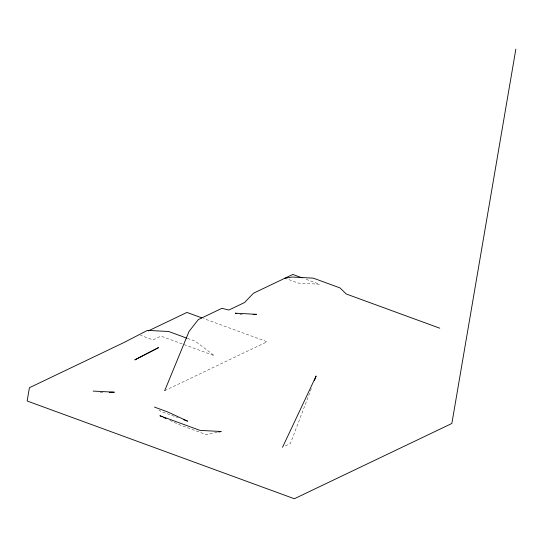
<?xml version="1.0" encoding="UTF-8"?>
<svg xmlns="http://www.w3.org/2000/svg" width="543" height="543" viewBox="0 0 543 543"><rect width="100%" height="100%" fill="white"/><g stroke="black" fill="none" stroke-linecap="round" stroke-linejoin="round"><path stroke-width="0.41" stroke-dasharray="2.71 2.04" d="M311.349 388.571L290.396 443.529L284.668 446.265M164.712 390.688L267.102 341.757L203.449 318.469M217.112 432.398L206.462 434.705L179.747 424.931L169.056 419.977M100.116 392.514L103.469 392.44M239.904 314.349L242.219 314.92M306.164 279.326L319.522 284.213L298.29 283.086L285.713 278.491M187.539 338.404L195.399 341.275L214.363 355.685L160.925 336.137L153.045 339.904L140.474 335.303M174.262 416.284L160.904 411.397L158.956 410.101M175.83 416.854L178.192 417.716"/><path stroke-width="0.81" d="M515.85 49.142L451.864 423.465L294.347 498.745L27.15 400.999L29.424 387.709L123.933 342.545L147.438 330.382L168.676 331.501L186.751 338.119M314.336 380.718L316.135 376.007L282.523 447.296M164.712 390.688L189.032 331.454L198.29 319.603L221.917 308.309L228.854 310.033L244.608 302.505L253.425 293.254L292.806 274.439L302.234 277.887M148.28 330.911L186.941 312.429L201.874 317.893M218.748 432.045L221.205 431.509L199.973 430.382L159.893 415.721L162.181 416.786M284.926 278.199L292.093 277.032L313.325 278.152L340.047 287.933L346.244 293.987L439.762 328.196M253.153 314.465L256.513 314.322L235.275 313.196L236.823 313.582M109.333 392.311L114.363 392.202L93.131 391.082M154.409 407.074L167.767 411.961L187.62 421.171L183.69 419.732M163.708 417.492L166.002 418.558M158.407 347.683L134.902 359.846L158.407 347.683"/></g></svg>
